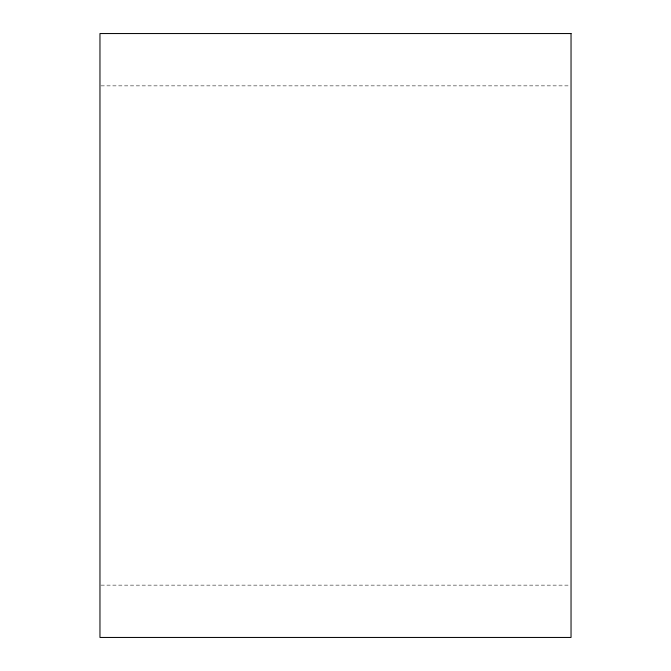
<?xml version="1.0" encoding="UTF-8"?>
<svg xmlns="http://www.w3.org/2000/svg" width="671" height="671" viewBox="0 0 671 671"><rect width="100%" height="100%" fill="white"/><g stroke="black" fill="none" stroke-linecap="round" stroke-linejoin="round"><path stroke-width="0.5" stroke-dasharray="3.35 2.52" d="M101.002 85.863L569.998 85.863M101.002 585.137L569.998 585.137"/><path stroke-width="1.01" d="M571.038 33.55L99.962 33.55L99.962 637.45L571.038 637.45L571.038 33.55"/></g></svg>
